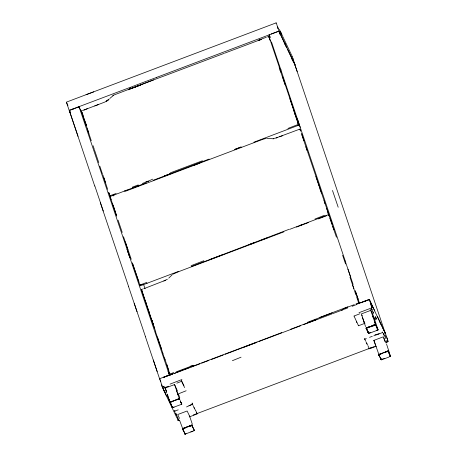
<?xml version="1.0" encoding="UTF-8"?>
<svg xmlns="http://www.w3.org/2000/svg" width="457" height="457" viewBox="0 0 457 457"><rect width="100%" height="100%" fill="white"/><g stroke="black" fill="none" stroke-linecap="round" stroke-linejoin="round"><path stroke-width="0.69" d="M69.19 110.097L70.469 113.165M189.558 416.081L187.142 410.992L177.727 414.528L179.51 418.412M185.062 433.767L185.051 434.15L194.374 430.614L194.116 429.546M159.613 378.43L159.653 378.807M186.148 390.764L177.762 394.105M382.538 332.342L382.578 331.971M191.934 425.044L182.691 428.655L183.274 430.505M168.205 375.363L169.381 374.957L79.061 106.761L69.315 110.543L94.713 186.033M269.367 35.612L269.156 34.869L269.476 34.863M287.607 49.607L294.908 64.808L384.874 332.09M174.945 411.883L174.391 410.517M177.39 390.832L174.568 384.548L165.16 388.09L166.588 391.323M372.027 307.892L371.672 306.299M379.83 357.077L378.682 354.621L380.315 353.849M389.033 357.031L381.395 359.865L380.612 358.145M366.405 328.937L366.148 328.052L370.958 326.641M359.625 302.808L359.573 303.237M186.13 427.621L182.537 429.054L182.446 428.723L191.951 425.164M175.677 400.103L179.293 398.618L176.573 390.501M386.142 343.121L383.36 336.803L373.912 340.379L378.79 354.244M366.822 329.817L368.702 333.507L378.042 329.994L375.488 324.499L376.048 325.955M181.532 403.794L181.4 403.308M179.435 398.744L170.124 402.211L171.215 404.742M366.108 328.172L368.702 333.507L368.999 333.153M379.499 354.284L388.067 350.959L390.261 355.997M109.988 98.341L113.753 95.073L153.586 79.906M298.135 124.681L298.421 124.367L293.417 109.606M328.943 215.933L329.206 215.641L328.869 214.904L329.566 216.738M172.443 407.113L172.483 407.713L178.253 405.548L181.812 404.182L181.669 403.594M168.747 278.153L172.209 274.737M108.652 192.22L110.28 196.373M328.612 215.298L328.954 214.984M179.121 399.527L179.527 399.155L179.909 399.864M109.314 98.963L104.979 101.997L94.782 105.933M354.061 316.147L358.499 325.732M178.767 420.246L178.276 420.674L178.081 420.349M275.954 23.05L276.354 23.033L277.925 28.305M163.515 387.719L163.64 387.999L164.617 387.473M384.611 352.576L387.942 351.096M112.782 95.81L113.753 95.073M106.67 101.146L108.332 99.923L106.321 101.328M167.193 394.34L170.027 402.091M253.886 142.196L298.798 125.161L289.887 98.643M291.897 56.599L292.263 56.537L279.37 29.379M167.399 279.21L163.852 281.021M172.072 406.936L172.432 407.136M182.446 428.723L191.814 425.119L192.054 425.536L188.358 426.781M186.045 433.584L185.051 434.15L184.588 433.276M367.502 300.34L369.222 299.484L369.981 301.117M294.662 64.831L294.982 64.654L292.531 57.399L291.806 56.4M172.826 274.217L179.075 271.498L283.94 231.825M327.458 211.865L327.818 211.671L318.62 184.479M163.366 386.559L162.224 386.999M269.402 35.623L269.139 34.995L269.447 34.841M299.186 129.417L299.741 129.142L276.148 137.94L273.172 138.597M173.671 372.472L169.935 374.289L170.238 375.014L172.46 373.969M166.08 376.334L169.073 375.123M111.479 196.019L139.379 185.371L132.65 188.004M193.157 405.508L192.374 404.239L186.536 406.953M359.922 313.748L354.009 316.027M384.914 335.01L386.039 336.986M152.667 179.155L148.634 181.035L145.886 181.72M183.326 428.249L182.423 428.666L183.068 430.128M378.682 354.621L379.504 355.86M259.01 40.405L261.438 39.302L224.587 53.183M289.264 229.237L210.648 259.216M83.625 110.24L87.561 108.623M169.97 402.611L171.598 401.926M314.97 219.023L324.499 215.287M189.449 426.501L190.352 426.113M386.902 341.847L388.044 341.362L386.908 337.769M382.389 353.421L378.853 354.855L379.047 355.426M379.396 354.318L388.016 351.085M369.656 326.498L366.04 328.017L366.48 328.92M164.417 377.088L179.218 371.467M364.943 301.249L369.365 299.541L374.809 310.96M138.243 184.919L132.262 187.181M176.539 372.678L179.321 371.535M164.48 386.228L162.326 387.113L160.11 379.658L159.567 379.11L159.824 378.802M176.819 383.155L181.623 381.292L184.617 387.599M287.893 128.457L298.421 124.367L298.798 125.161M143.704 288.773L165.685 280.198M176.156 371.878L193.579 365.292M160.201 378.476L166.839 375.968M370.901 308.184L359.008 312.679M267.431 36.868L268.756 36.337L269.424 37.771M176.676 399.749L179.27 398.704M381.155 359.613L383.046 358.854M266.345 37.234L258.222 40.307M367.017 300.392L356.237 304.448M372.295 336.301L369.542 337.346M181.932 379.538L170.027 384.131M179.527 399.155L179.093 398.664L169.947 402.2L172.255 407.318L174.066 407.13M373.752 335.838L382.612 332.53M196.15 414.339L197.098 413.802L195.802 410.717M110.183 196.464L109.851 195.762L116.141 193.488M203.839 260.724L191.112 265.683M318.346 218.92L326.452 215.801M355.295 305.087L356.449 304.636M232.39 360.687L241.05 357.191M389.621 356.374L390.558 356.009L390.375 355.723M135.186 87.161L140.899 84.916L129.091 89.235L140.842 84.785A790.496 438.097 -18.6 0 1 166.399 75.125L223.93 53.44M178.778 271.298L140.225 285.859L139.802 285.128L146.611 282.466M204.233 261.553L191.494 266.482M347.903 306.796L319.871 317.392M374.689 319.66L376.322 319.02M193.277 414.985L371.695 347.548M332.142 312.856L307.224 322.396M343.333 308.783L354.381 304.608M173.551 400.932L169.947 402.2L170.055 402.606M369.804 326.732L366.148 328.052L366.2 328.383L367.879 327.806M385.011 333.284L385.377 333.227L387.387 339.254M308.235 322.688L316.895 319.34L290.738 329.217M202.417 160.778L170.438 172.792M193.414 165.554L199.795 163.103M368.411 348.84L374.329 346.566M156.728 77.347L278.29 31.424L278.907 31.27L280.118 34.686M301.454 224.867L289.932 229.26M179.909 371.41L183.097 370.193M201.674 363.178L204.936 361.933M195.545 414.562L189.272 416.915M82.603 110.508L81.306 111.04L86.087 125.384M279.907 70.395L281.226 69.898M142.681 289.041L141.407 289.521L141.487 289.972M174.157 373.586L175.945 372.906M237.292 349.714L257.097 342.213M275.628 335.221L282.009 332.793M371.027 326.795L375.683 325.03L376.362 326.212M276.188 22.85L67.51 101.717L66.391 102.197L66.499 102.551M67.956 105.504L66.391 102.197L69.184 110.365L130.513 87.258M98.535 104.493L83.585 110.12M153.152 180.281L209.135 159.065M125.395 191.266L262.569 139.419L266.391 138.317M204.262 261.65L223.422 254.4M296.484 227.095L308.309 222.616M368.588 299.735L360.562 302.768L361.287 302.688M163.795 377.225L172.529 373.923M179.195 371.387L281.998 332.519M187.507 368.536L189.444 367.805M190.735 367.314L193.962 366.091M282.655 332.536L300.546 325.79M332.542 313.696L343.018 309.743M194.528 365.88L199.869 363.863M208.923 360.442L205.444 361.744M211.385 359.51L223.187 355.049M225.152 354.301L236.652 349.953M244.312 347.046L255.817 342.693M263.489 339.808L274.988 335.461M303.745 324.584L313.965 320.723M314.627 320.471L331.879 313.948M344.338 309.24L347.663 307.984M370.084 309.977L371.684 309.372L372.009 309.817M366.337 338.586L364.726 339.151L364.577 338.603L365.034 339.237M177.784 419.76L178.276 420.674L179.39 420.286M370.93 348.234L376.357 346.223M268.796 37.223L269.162 37.086L281.061 72.315M146.377 182.84L135.592 186.816M352.084 306.31L354.718 305.316M259.016 341.493L262.849 340.048M261.747 239.902L268.139 237.509M183.731 369.947L186.873 368.77M86.076 94.702L93.754 91.84M375.323 324.47L371.884 325.658M177.784 399.675L179.384 399.075M386.605 351.913L388.324 351.382L390.609 356.431L390.215 356.534M358.419 325.801L365.029 323.236M299.918 225.472L328.714 214.579L327.235 210.494M371.929 325.904L375.603 324.516L370.787 310.366L361.39 313.896L362.207 315.884M164.257 387.764L168.462 386.234M188.987 405.639L192.534 404.308L192.1 402.988L192.374 404.239M370.478 332.439L368.422 333.09M362.744 301.946L365.12 301.083M371.929 325.824L373.912 325.104L375.683 325.03M148.696 181.178L142.287 183.474M356.06 303.814L358.374 302.98L358.894 303.677L358.442 302.82M365.097 301.009L367.428 300.169M374.854 324.841L366.286 328.103L367.142 329.948M271.11 34.024L279.01 31.065L277.57 26.946L278.164 28.397M163.686 377.162L165.274 376.602M386.171 342.482L387.245 342.104L387.102 341.528M71.395 109.611L73.491 108.875M110.937 196.733L110.246 197.173L115.301 211.951M124.258 191.106L127.423 190.009M190.803 431.928L192.791 431.242M297.416 125.686L298.672 125.252M129.045 89.269L134.547 87.407M178.241 409.855L174.631 411.037M279.45 136.752L282.66 135.683M385.497 351.701L388.124 350.89M341.636 310.143L343.67 309.492M112.451 195.55L114.073 195.053M140.585 284.825L142.316 284.3M132.57 263.438L140.116 285.756L140.522 285.636M76.553 107.698L79.038 106.972M276.148 137.94L277.422 137.591M376.545 334.73L377.939 334.358M375.003 334.81L379.116 333.781M368.702 333.027L367.325 330.554M294.588 64.871L294.942 64.871M190.192 366.228L192.368 365.783M178.344 398.944L179.184 398.807M376.345 330.228L378.042 329.994L376.619 326.732M389.655 356.546L390.609 356.431L390.255 355.957M381.395 359.865L380.018 357.465M191.357 425.101L191.86 425.061L192.346 425.941M110.537 197.83L111.12 199.646M387.045 342.116L386.628 340.551M184.068 428.032L185.068 427.969M182.691 428.655L179.767 420.788M379.864 354.838L378.853 354.855L378.722 354.489M159.539 378.83L159.853 378.83M366.246 328.56L366.817 328.566M267.185 138.294L273.663 138.842M384.96 333.17L385.297 333.176L377.396 316.393M383.68 358.602L384.851 358.625M332.485 190.466L338.186 207.227M387.662 341.27L388.056 341.385M378.636 354.478L379.43 355.786M178.561 420.6L178.15 420.463L177.322 417.927M377.905 329.606L376.842 327.629M180.361 401.28L181.812 404.182M193.757 430.317L194.374 430.614L193.442 428.249M300.649 131.033L300.203 129.857L300.232 130.245M78.838 106.944L79.547 107.646M327.932 213.613L328.714 214.579L328.212 212.842M181.623 403.44L181.098 402.28M370.787 310.366L373.203 315.33L377.939 329.468L377.025 327.441M183.337 430.648L184.085 431.716M370.616 304.402L371.969 307.241M279.256 31.544L279.01 31.065L294.982 64.654M168.159 397.601L167.325 395.819M389.735 354.615L390.341 355.506M371.461 306.904L372.067 307.744M384.474 332.125L385.16 333.113L384.554 331.142M155.751 331.839L141.407 289.521L141.99 290.612M191.826 425.558L192.694 426.924M284.128 42.678L286.876 47.968M174.608 411.151L174.894 411.597M153.095 324.219L151.713 320.043L153.306 324.23M378.613 354.466L381.269 359.47L380.567 358.054M171.706 406.319L172.483 407.713M369.376 348.851L367.839 345.538M291.812 58.924L293.577 62.078M268.756 36.337L269.162 37.086M196.367 412.682L197.104 413.962L196.704 412.677M79.729 108.355L83.031 115.004M269.139 34.995L270.424 37.617M175.619 412.957L176.653 415.122M372.381 310.737L373.563 313.496M193.385 406.239L195.533 410.489M145.309 301.186L145.469 301.483L142.932 293.937M372.158 310.269L371.312 308.041M367.805 331.805L368.039 332.25M170.118 402.731L171.112 404.736M168.079 396.345L167.165 394.037M372.604 316.353L373.192 317.501M163.583 389.85L165.485 393.563L162.326 387.113L166.462 395.951M178.498 419.36L179.195 420.737L175.831 413.665M191.723 425.284L192.911 427.672M159.916 379.773L160.767 381.492M370.518 302.243L374.357 310.274M181.618 380.909L183.92 385.754M371.547 308.526L372.021 309.498M379.984 322.231L383.92 330.382L383.069 328.486M388.313 351.701L389.895 355.095M367.045 344.024L365.971 341.767M364.749 339.214L365.6 341.002M300.3 129.908L299.923 129.125L300.546 130.913M380.361 358.157L380.972 359.431L380.927 358.945M383.469 333.599L385.862 338.614M374.666 310.909L379.738 321.711M384.651 332.05L385.114 333.016M375.448 317.129L376.265 319.009M376.762 327.366L377.362 328.634M374.517 341.647L373.912 340.379L375.511 345.138M366.96 329.468L368.171 332.113M366.628 343.167L367.394 344.778M128.434 89.475L128.611 89.846M69.333 110.417L70.595 113.17M193.248 428.26L192.22 426.101L193.779 429.272M183.617 431.288L183.903 431.882M165.297 393.494L176.95 418.001M367.679 331.593L368.102 332.49M280.501 31.762L281.786 34.498M181.532 381.098L181.303 380.395M176.134 414.379L176.476 415.11M171.621 405.89L172.255 407.244M375.323 316.455L376.288 318.82M163.64 387.999L163.92 388.616M170.41 402.857L171.232 404.662M284.443 42.415L285.711 45.186M326.629 208.678L327.212 209.969M372.963 311.8L373.335 312.622M180.298 400.6L180.641 401.355M379.756 321.574L380.967 324.299M269.35 35.372L269.887 36.6M181.132 402.354L181.692 403.811M374.66 322.036L375.208 323.659M138.939 282.032L132.262 262.781M297.696 122.665L298.421 124.367M286.082 46.363L278.907 31.27M69.721 111.325L70.064 112.148M182.703 428.695L184.851 433.699M180.669 401.806L181.469 403.748M359.082 302.254L359.442 303.151L355.312 290.898M82.711 114.93L81.306 111.04L86.447 125.189M182.88 429.117L183.251 430.048M332.17 224.25L329.206 215.641M171.552 405.782L171.969 406.833M329.811 218.103L336.455 237.274M388.164 350.976L388.324 351.382M169.284 372.592L169.935 374.289L169.421 371.741M112.411 203.736L116.506 215.373M356.534 321.751L356.82 322.511M358.214 299.238L355.272 290.943M194.054 407.65L194.351 408.432M297.787 122.116L298.227 123.43M179.801 397.91L178.59 394.402M387.685 340.402L388.044 341.362M383.109 333.182L383.703 335.084M292.926 58.57L293.166 59.21M332.742 226.449L333.97 229.785M294.559 112.85L295.673 115.912M71.56 117.221L78.01 136.335M295.428 66.471L297.181 71.572M320.043 189.118L321.5 193.111M81.883 112.885L83.02 116.015M169.61 373.295L170.238 375.014L169.924 373.952M142.401 292.709L143.572 295.982M146.366 303.979L145.692 302.106L149.039 311.897M165.988 390.769L166.708 392.923M102.899 174.985L105.356 182.286M148.616 311.177L151.347 319.294M169.85 402.223L168.69 398.738L169.81 402.12M301.323 133.21L320.18 188.97M161.487 348.914L157.397 336.923M373.609 316.644L374.403 318.9M371.175 304.956L369.365 299.541M291.252 102.831L293.851 110.32M349.965 277.171L353.907 288.767M87.27 128.805L91.28 140.716M118.083 220.205L122.236 232.407M182.617 428.62L182.743 428.992M279.153 67.219L285.059 84.762M151.713 320.043L154.626 328.486M103.276 211.031L94.822 185.908M131.25 259.336L125.298 241.804M345.246 260.987L308.629 152.358M362.538 317.626L364.2 322.516L361.744 315.124M109.04 193.037L110.108 196.407M128.56 286.448L100.351 202.782M145.417 336.535L134.198 303.202M157.168 371.541L153.323 360.019M297.347 118.814L308.629 152.29M345.206 261.033L353.124 284.488M160.173 345.269L162.949 353.478M162.606 352.747L165.04 359.962M129.931 257.685L127.086 249.276L129.879 257.639M69.835 112.096L71.606 117.346M386.576 344.161L389.313 352.541M384.903 341.562L383.76 337.997M300.175 127.235L271.429 41.798M282.535 76.702L291.246 102.625M342.619 255.235L345.572 264.009M355.854 294.794L352.684 285.242M356.591 296.776L358.791 303.299M268.796 36.451L270.264 40.799M301.923 134.729L303.951 140.773M315.901 176.482L318.74 184.919M363.326 319.929L365.56 326.566M189.558 415.961L192.374 424.353M143.681 284.717L145.046 288.767M174.568 384.548L178.139 395.162M85.448 123.053L88.852 133.33M94.502 149.959L98.763 162.618M142.784 293.428L142.11 291.115M168.85 370.953L164.491 357.848M99.797 166.114L102.528 174.237M155.637 332.033L159.899 344.687M127.954 249.956L123.51 236.669M168.039 371.147L169.027 374.083M166.319 391.695L165.16 388.09M128.537 286.539L136.991 311.668M145.395 336.626L159.413 378.282M347.954 269.133L350.633 277.165M171.506 405.262L172.021 406.799M113.336 194.653L113.764 195.944M146.908 283.014L147.005 283.306M305.87 146.806L307.127 150.61M375.488 324.499L375.614 324.887M93.119 145.732L94.302 149.353M115.507 212.562L116.655 216.144M107.641 189.335L103.95 177.916M84.219 119.62L85.082 122.379M168.764 370.781L166.828 364.463M113.227 205.627L115.13 211.757M269.607 38.308L269.813 38.988M109.6 194.819L109.771 195.419M294.908 64.808L295.136 65.597M324.059 200.497L325.001 203.839M328.532 214.002L327.818 211.671M375.911 317.729L376.105 318.495M296.205 117.752L296.542 119.243M389.341 353.404L389.461 354.078M161.852 384.828L162.086 386.593M141.773 290.292L141.819 290.646M81.694 111.759L81.717 112.096M109.823 195.368L109.851 195.762M184.531 432.75L184.565 433.225M130.531 87.304A1157.844 1136.142 -4.4 0 1 156.745 77.393M170.798 173.557L164.434 176.014L170.798 173.557M241.102 147L234.715 149.439L241.096 147.011M255.36 242.33L248.974 244.729L255.366 242.336M185.051 434.15L184.765 433.693L185.051 434.15"/></g></svg>
